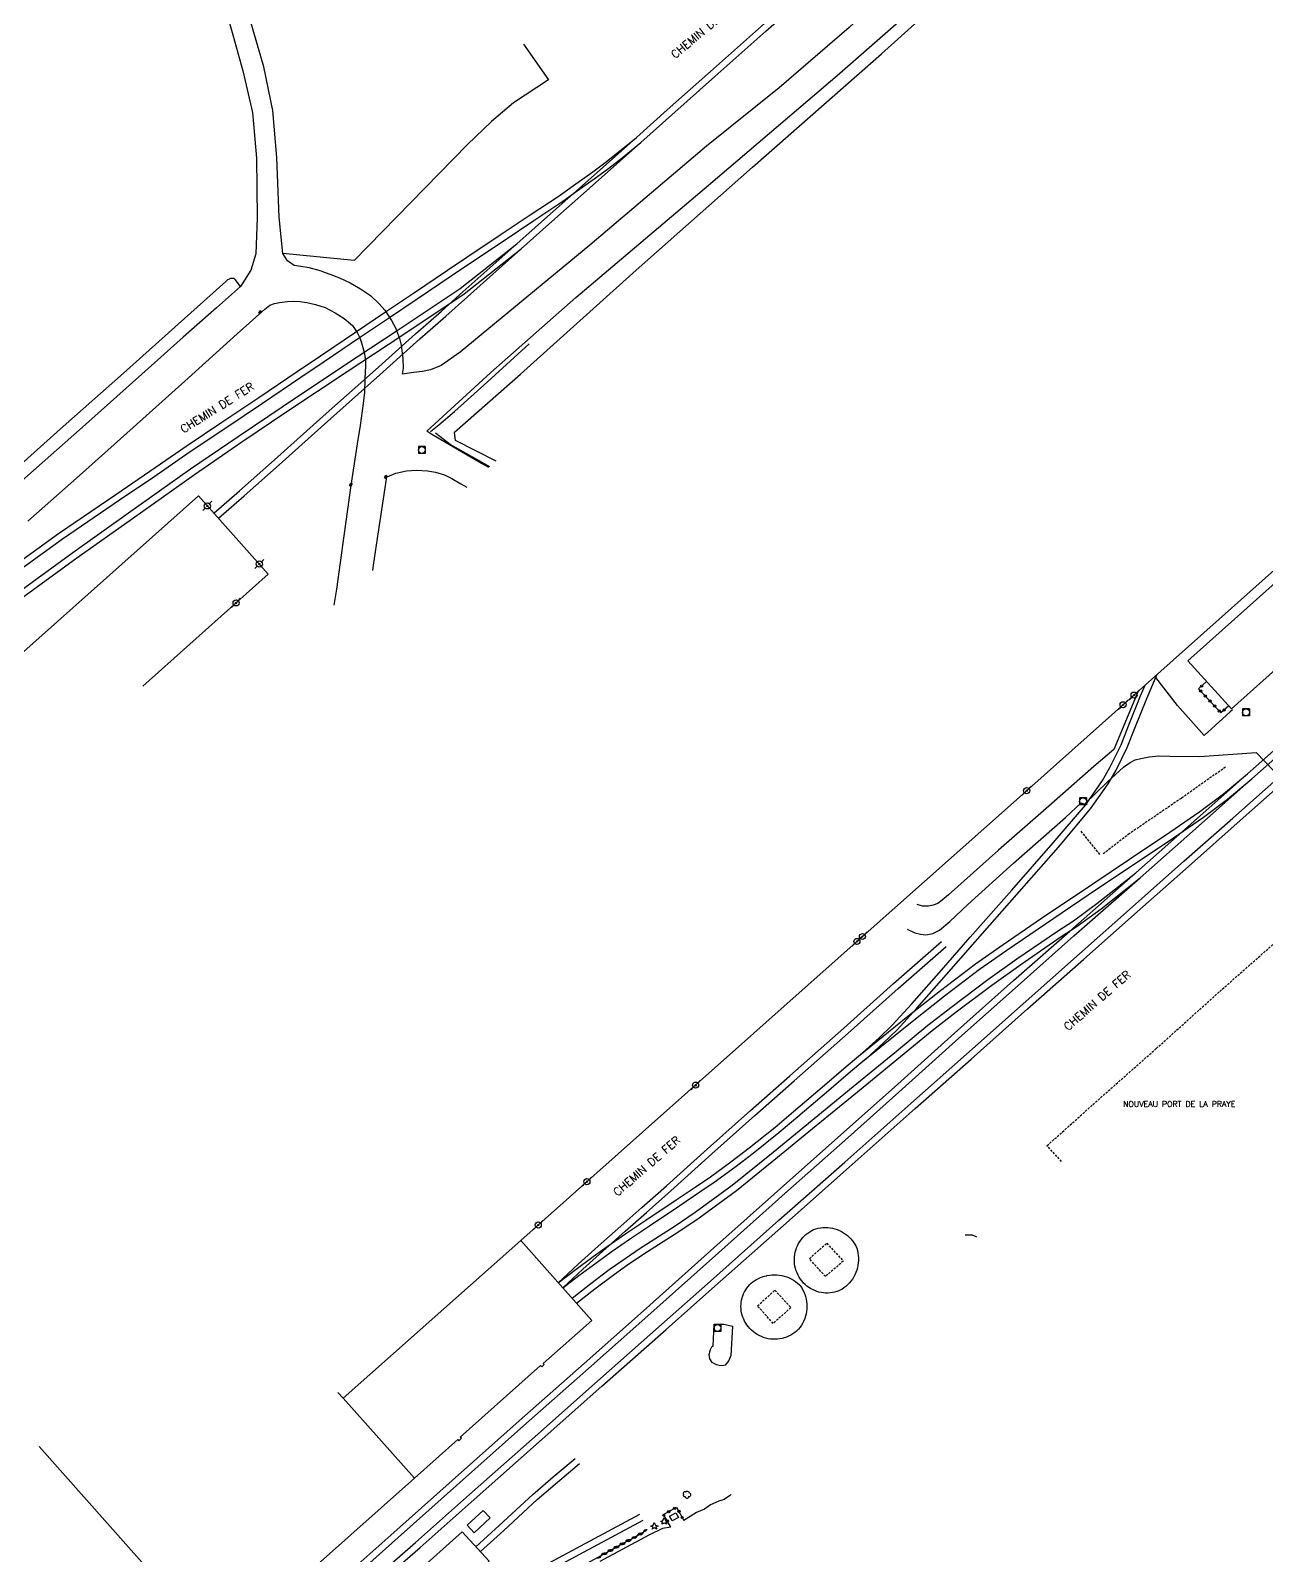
# Model space of a CAD drawing. Header units: millimetres. Extents: x 161000 to 162000, y 122000 to 123000.
# Drawn here: x 161294.2 to 161564.6, y 122333.6 to 122667.1 of the extents above; entities that cross this region are included whole.
import ezdxf
from ezdxf.enums import TextEntityAlignment as Align

# ---------------------------------------------------------------- set-up
doc = ezdxf.new("R2010")
doc.units = ezdxf.units.MM
doc.linetypes.add('DASHED', pattern=[0.75, 0.5, -0.25])
doc.layers.get('0').update_dxf_attribs({"linetype": 'CONTINUOUS'})
for name, color, linetype in [('W0006', 2, 'CONTINUOUS'), ('W0010', 4, 'CONTINUOUS'), ('W0017', 7, 'CONTINUOUS'), ('W0104', 1, 'CONTINUOUS'), ('W0112', 1, 'DASHED'), ('W0211', 2, 'CONTINUOUS'), ('W0300', 7, 'CONTINUOUS'), ('W0303', 7, 'CONTINUOUS'), ('W0310', 3, 'CONTINUOUS'), ('W0323', 7, 'CONTINUOUS'), ('W0333', 7, 'CONTINUOUS'), ('W0401', 7, 'CONTINUOUS'), ('W0420', 7, 'CONTINUOUS'), ('W0473', 7, 'CONTINUOUS'), ('W0511', 5, 'CONTINUOUS'), ('W0700', 7, 'CONTINUOUS'), ('W0984', 7, 'CONTINUOUS'), ('W0989', 7, 'CONTINUOUS')]:
    doc.layers.add(name, color=color, linetype=linetype)
doc.styles.get("Standard").update_dxf_attribs({"font": 'romans.shx', "width": 0.85})

# ---------------------------------------------------------------- blocks, each defined once
blk = doc.blocks.new('T303')
for p, q in [((-0.77, 0), (-0.28, 0.21)), ((-0.28, -0.21), (-0.77, 0)), ((-0.28, 0.21), (0, 0.83)), ((0, 0.83), (0.28, 0.21)), ((0.28, 0.21), (0.83, 0)), ((0.83, 0), (0.28, -0.21)), ((-0.49, -0.63), (-0.28, -0.21)), ((0, -0.35), (-0.49, -0.63)), ((0.56, -0.63), (0, -0.35)), ((0.28, -0.21), (0.56, -0.63))]:
    blk.add_line(p, q)
blk = doc.blocks.new('T401')
for p, q in [((-0.3, 0.3), (0, 0.3)), ((-0.3, -0.25), (-0.3, 0.3)), ((-0.3, 0.15), (0, 0.15)), ((-0.3, 0), (0, 0)), ((0, 0.3), (0, -0.25)), ((-0.3, -0.15), (0, -0.15)), ((-0.3, -0.25), (-0.3, -0.3)), ((-0.3, -0.3), (0, -0.3)), ((0, -0.3), (0, -0.25))]:
    blk.add_line(p, q)
blk = doc.blocks.new('T473')
for p, q in [((-0.166667, 0.166667), (0.166667, -0.166667)), ((-0.166667, -0.166667), (0.166667, 0.166667)), ((0.500001, 0.500001), (1.000002, 1.000002)), ((-1.000002, -1.000002), (-0.500001, -0.500001))]:
    blk.add_line(p, q)
blk.add_ellipse((0, 0), major_axis=(0.471405, 0.471405), ratio=1, start_param=5.4977871438, end_param=11.780972451)
blk = doc.blocks.new('T420')
for p, q in [((0.75, 0.75), (-0.75, 0.75)), ((-0.75, 0.75), (-0.75, -0.75)), ((0.75, 0.75), (0.75, -0.75)), ((0.75, -0.75), (-0.75, -0.75))]:
    blk.add_line(p, q)
blk.add_ellipse((0, 0), major_axis=(-0.53, 0.53), ratio=1, start_param=3.926991, end_param=10.210176)
blk = doc.blocks.new('T300')
for p, q in [((-0.8, 0.51), (-0.86, 0.34)), ((-0.86, 0.34), (-0.86, 0.17)), ((-0.86, 0.17), (-0.74, 0.06)), ((-0.69, 0.63), (-0.8, 0.51)), ((-0.8, -0.06), (-0.74, 0.06)), ((-0.74, 0.06), (-0.69, 0.11)), ((-0.57, 0.69), (-0.69, 0.63)), ((-0.46, 0.69), (-0.57, 0.69)), ((-0.29, 0.63), (-0.46, 0.69)), ((-0.29, 0.63), (-0.17, 0.74)), ((-0.23, 0.57), (-0.29, 0.63)), ((-0.17, 0.74), (-0.06, 0.8)), ((-0.06, 0.8), (0.06, 0.8)), ((0.06, 0.8), (0.23, 0.74)), ((0.23, 0.74), (0.34, 0.63)), ((0.34, 0.63), (0.4, 0.51)), ((0.46, 0.46), (0.34, 0.46)), ((0.4, 0.51), (0.4, 0.46)), ((0.57, 0.4), (0.46, 0.46)), ((0.57, 0.4), (0.69, 0.29)), ((0.69, 0.29), (0.74, 0.17)), ((0.74, 0.06), (0.69, -0.17)), ((0.74, 0.17), (0.74, 0.06)), ((-0.8, -0.17), (-0.8, -0.06)), ((-0.8, -0.23), (-0.8, -0.17)), ((-0.74, -0.34), (-0.8, -0.23)), ((-0.69, -0.4), (-0.74, -0.34)), ((-0.51, -0.46), (-0.69, -0.4)), ((-0.4, -0.46), (-0.51, -0.46)), ((-0.4, -0.46), (-0.34, -0.46)), ((-0.34, -0.46), (-0.34, -0.4)), ((-0.34, -0.51), (-0.34, -0.46)), ((-0.29, -0.63), (-0.34, -0.51)), ((-0.17, -0.74), (-0.29, -0.63)), ((-0.06, -0.8), (-0.17, -0.74)), ((0.06, -0.8), (-0.06, -0.8)), ((0.17, -0.74), (0.06, -0.8)), ((0.23, -0.69), (0.17, -0.74)), ((0.29, -0.46), (0.23, -0.46)), ((0.29, -0.63), (0.23, -0.69)), ((0.46, -0.4), (0.29, -0.46)), ((0.34, -0.51), (0.29, -0.63)), ((0.34, -0.51), (0.34, -0.46)), ((0.57, -0.34), (0.46, -0.4)), ((0.63, -0.29), (0.57, -0.34)), ((0.69, -0.17), (0.63, -0.29))]:
    blk.add_line(p, q)
blk = doc.blocks.new('t323o')
at = {"color": 0, "linetype": 'Continuous'}
for radius in [0.25, 0.15]:
    blk.add_circle((0, 0), radius, dxfattribs=at)
blk = doc.blocks.new('t310o')
at = {"color": 0, "linetype": 'Continuous'}
for centre, start, end in [((-0.5, 0.38), 216.8699, 323.1304), ((0.5, -0.37), 36.8699, 143.1303)]:
    blk.add_arc(centre, 0.625, start, end, dxfattribs=at)

msp = doc.modelspace()

# ---------------------------------------------------------------- linework, layer by layer
at = {"layer": 'W0006'}
msp.add_lwpolyline([(161557.17, 122518.56), (161556.66, 122518.12), (161550.95, 122512.92), (161545.15, 122519.51), (161540.42, 122525.57)], dxfattribs=at)
at = {"layer": 'W0010'}
for points in [[(161381.73, 122579.4), (161383.57, 122580.85), (161386.97, 122583.75), (161393.36, 122589.54), (161403.32, 122598.54)], [(161394.68, 122571.66), (161390.67, 122573.95), (161386.05, 122576.56), (161382.85, 122579.04)]]:
    msp.add_lwpolyline(points, dxfattribs=at)
at = {"layer": 'W0017'}
for points in [[(161337.12, 122671), (161338.47, 122666.07), (161340.69, 122658.2), (161342.77, 122649.12), (161343.66, 122639.11), (161343.79, 122626.1), (161343.5, 122618.2), (161342.44, 122614.68), (161340.18, 122611.1)], [(161357.85, 122614.44), (161355.17, 122615.18), (161353.39, 122615.49), (161351.88, 122615.65), (161350.44, 122616.71), (161349.46, 122618.27), (161348.63, 122626.22), (161348.09, 122639.32), (161347.22, 122649.55), (161345.26, 122659.13), (161342.92, 122667.11), (161341.86, 122671)], [(161476.81, 122671), (161476.8, 122670.99), (161473.33, 122667.7), (161457.96, 122654.54), (161442.09, 122641.75), (161416.61, 122620.14), (161388.21, 122596.76), (161384.07, 122593.83), (161381.73, 122592.88), (161380.01, 122592.52), (161378.06, 122592.27), (161375.55, 122591.92)], [(161380.95, 122579.46), (161394.95, 122592.28), (161413.53, 122608.69), (161442.52, 122633.26), (161470.66, 122657.23), (161486.41, 122671)], [(161357.85, 122614.44), (161359.71, 122613.78), (161361.79, 122613), (161364.14, 122611.86), (161366.39, 122610.59), (161368.61, 122609.08), (161370.51, 122607.32), (161371.73, 122605.88), (161373.2, 122603.62), (161374.08, 122602.05), (161374.96, 122599.69), (161375.29, 122598.24), (161375.66, 122595.29), (161375.71, 122593.21), (161375.55, 122591.92)], [(161340.18, 122611.1), (161334.92, 122606.44), (161327.59, 122600.02), (161318.61, 122591.91), (161305.58, 122580.32), (161293.01, 122569.2), (161280.02, 122557.67), (161266.03, 122545.19), (161253.03, 122533.66), (161240.85, 122522.76), (161229.65, 122512.83)], [(161293.68, 122559.79), (161304.94, 122569.79), (161316.66, 122580.22), (161328, 122590.38), (161339.44, 122600.71), (161345.48, 122606.14), (161346.58, 122607.01), (161347.6, 122607.33), (161348.67, 122607.56), (161350.47, 122607.82), (161351.86, 122607.87), (161353.18, 122607.81), (161354.65, 122607.55), (161356.56, 122607.17), (161358.69, 122606.46), (161360.85, 122605.31), (161362.84, 122604.06), (161364.65, 122602.55), (161365.26, 122601.69), (161365.76, 122600.87), (161366.24, 122599.84), (161366.65, 122598.76), (161366.93, 122597.76), (161367.18, 122596.74), (161367.39, 122595.86), (161367.53, 122594.88), (161367.52, 122593.67), (161367.42, 122592.39), (161367.33, 122590.9), (161367.29, 122588.01), (161366.99, 122585.47), (161366.31, 122580.71), (161365.69, 122576.67), (161364.32, 122567.61), (161362.75, 122556.58), (161361.15, 122544.94), (161360.59, 122541.43)], [(161394.48, 122571.48), (161392.38, 122572.67), (161382, 122578.7), (161380.95, 122579.46)], [(161372.23, 122569.49), (161374.16, 122570.25), (161376.5, 122570.79), (161378.64, 122570.93), (161381.05, 122570.79), (161382.81, 122570.5), (161384.76, 122569.94), (161386.42, 122569.11), (161388.38, 122567.95), (161389.66, 122567.2)], [(161369.13, 122549), (161369.29, 122550.17), (161370.33, 122557.41), (161371.83, 122567.1), (161372.2, 122569.49)], [(161536.53, 122522.58), (161531.23, 122509.88), (161526.86, 122506.14), (161516.95, 122497.47), (161506, 122487.86), (161495, 122478.05), (161493.65, 122476.91), (161492.72, 122476.19), (161491.69, 122475.81), (161490.67, 122475.62), (161489.38, 122475.61), (161488.15, 122475.96)], [(161485.96, 122470.57), (161487.64, 122469.77), (161488.94, 122469.46), (161490.08, 122469.37), (161491.58, 122469.62), (161493.09, 122470.34), (161495.3, 122472.26), (161499.27, 122475.96), (161509.25, 122485.02), (161520.62, 122495.02), (161524.02, 122498.22), (161524.77, 122497.88), (161529.83, 122502.81), (161533.3, 122505.99), (161534.74, 122507), (161535.86, 122507.57), (161537.1, 122507.91), (161538.95, 122508.24), (161541.04, 122508.46), (161543.48, 122508.4), (161549.99, 122508.3), (161562.37, 122509.22), (161577.33, 122493.62), (161585.72, 122485.33)], [(161498.69, 122403.71), (161499.44, 122403.76), (161500.18, 122403.74), (161500.89, 122403.46), (161501.14, 122403.29)]]:
    msp.add_lwpolyline(points, dxfattribs=at)
at = {"layer": 'W0104'}
for points in [[(161606.54, 122585.04), (161589.2, 122569.46), (161509.22, 122498.27), (161476.79, 122469.48), (161428.13, 122426.17), (161401.46, 122402.5)], [(161276.6, 122516.89), (161330.96, 122565.3), (161346.25, 122548.21), (161318.79, 122523.69)], [(161401.46, 122402.5), (161362.61, 122368.03)], [(161378.22, 122350.51), (161387.68, 122359.01), (161387.93, 122358.74), (161388.5, 122359.26), (161388.23, 122359.52), (161405.82, 122375.16), (161406.08, 122374.92), (161406.62, 122375.39), (161406.4, 122375.61), (161417.02, 122385.04), (161401.46, 122402.5)], [(161362.61, 122368.03), (161361.49, 122369.31)], [(161362.61, 122368.03), (161378.22, 122350.51)], [(161296.09, 122357.44), (161335.78, 122312.79), (161378.22, 122350.51)]]:
    msp.add_lwpolyline(points, dxfattribs=at)
for points in [[(161572.17, 122533.09), (161571.03, 122531.96), (161571.39, 122531.61), (161556.91, 122518.74), (161547.41, 122529.21), (161594.46, 122571.29), (161603.55, 122561.11)], [(161389.77, 122340.27), (161393.27, 122343.49), (161394.79, 122341.88), (161391.29, 122338.61), (161389.77, 122340.27)], [(161434.58, 122341.19), (161434, 122342.22), (161435.37, 122342.94), (161435.96, 122341.93)], [(161394.59, 122332.42), (161384.11, 122323.08), (161378.2, 122329.47), (161388.65, 122338.78)]]:
    msp.add_lwpolyline(points, close=True, dxfattribs=at)
at = {"layer": 'W0112'}
for points in [[(161555.63, 122506.01), (161545.93, 122499.17), (161534.62, 122491.46), (161528.72, 122486.92)], [(161528.14, 122486.92), (161523.98, 122492.08)], [(161519.77, 122419.79), (161516.58, 122423.22), (161527.74, 122433.22), (161540.48, 122444.48), (161554.37, 122456.96), (161571.84, 122472.39), (161572.15, 122472.05), (161578.28, 122477.55)]]:
    msp.add_lwpolyline(points, dxfattribs=at)
for points in [[(161468.1, 122394.65), (161464.6, 122398.53), (161468.39, 122401.92), (161472.03, 122398), (161468.1, 122394.65)], [(161453.26, 122388.21), (161457.05, 122391.63), (161460.55, 122387.83), (161456.69, 122384.37)]]:
    msp.add_lwpolyline(points, close=True, dxfattribs=at)
at = {"layer": 'W0211'}
for points in [[(161447.43, 122346.98), (161447.34, 122346.84), (161445.93, 122345.89), (161444.79, 122345.55), (161443, 122344.74), (161441.64, 122343.77), (161439.92, 122343.02), (161437.13, 122341.31)], [(161434.27, 122339.86), (161432.46, 122339.52), (161429.47, 122338.1), (161418.77, 122332.3)]]:
    msp.add_lwpolyline(points, dxfattribs=at)
at = {"layer": 'W0310'}
msp.add_lwpolyline([(161428.94, 122339.11), (161425.81, 122337.29), (161425.05, 122336.93), (161418.98, 122333.59), (161411.08, 122329.23), (161405.86, 122326.59)], dxfattribs=at)
at = {"layer": 'W0323'}
for points in [[(161556.32, 122519.39), (161554.64, 122517.85), (161549.75, 122523.12), (161551.5, 122524.7)], [(161434.27, 122339.86), (161432.68, 122342.62), (161435.57, 122344.18), (161437.13, 122341.31)]]:
    msp.add_lwpolyline(points, dxfattribs=at)
at = {"layer": 'W0333'}
for points in [[(161402.08, 122664.05), (161407.57, 122656.26), (161399.9, 122651.21), (161395.08, 122647.17), (161389.8, 122642.15), (161365.06, 122616.76), (161349.46, 122618.27)], [(161340.18, 122611.1), (161338.99, 122612.6), (161338.76, 122612.82), (161338.48, 122612.85), (161337.96, 122612.83), (161337.68, 122612.72), (161337.32, 122612.52), (161336.96, 122612.21), (161327.88, 122604.09), (161314.57, 122592.16), (161300.7, 122579.89), (161286.32, 122567.06)]]:
    msp.add_lwpolyline(points, dxfattribs=at)
at = {"layer": 'W0420'}
for points in [[(161462.95, 122393.66), (161462.64, 122394.07), (161462.36, 122394.49), (161462.12, 122394.94), (161461.9, 122395.41), (161461.72, 122395.88), (161461.57, 122396.38), (161461.45, 122396.87), (161461.38, 122397.38), (161461.33, 122397.89), (161461.32, 122398.4), (161461.35, 122398.91), (161461.41, 122399.42), (161461.51, 122399.92), (161461.65, 122400.42), (161461.81, 122400.9), (161462.01, 122401.37), (161462.25, 122401.83), (161462.51, 122402.27), (161462.8, 122402.68), (161463.13, 122403.08), (161463.48, 122403.46), (161463.85, 122403.81), (161464.25, 122404.13), (161464.67, 122404.42), (161465.11, 122404.68), (161465.53, 122404.9), (161466.03, 122405.06), (161466.54, 122405.19), (161467.06, 122405.28), (161467.58, 122405.34), (161468.11, 122405.35), (161468.63, 122405.34), (161469.15, 122405.28), (161469.67, 122405.19), (161470.18, 122405.06), (161470.68, 122404.9), (161471.17, 122404.7), (161471.64, 122404.47), (161472.1, 122404.21), (161472.53, 122403.91), (161472.95, 122403.59), (161473.34, 122403.24), (161473.7, 122402.86), (161474.04, 122402.46), (161474.35, 122402.03), (161474.63, 122401.59), (161474.76, 122401.35), (161474.95, 122400.84), (161475.1, 122400.31), (161475.21, 122399.78), (161475.29, 122399.24), (161475.33, 122398.7), (161475.33, 122398.16), (161475.3, 122397.62), (161475.22, 122397.08), (161475.11, 122396.55), (161474.96, 122396.02), (161474.78, 122395.51), (161474.56, 122395.02), (161474.3, 122394.54), (161474.02, 122394.08), (161473.7, 122393.64), (161473.35, 122393.22), (161472.97, 122392.83), (161472.57, 122392.46), (161472.14, 122392.13), (161471.69, 122391.82), (161471.5, 122391.71), (161471.05, 122391.51), (161470.59, 122391.35), (161470.11, 122391.21), (161469.63, 122391.12), (161469.14, 122391.05), (161468.65, 122391.02), (161468.15, 122391.02), (161467.66, 122391.06), (161467.17, 122391.13), (161466.69, 122391.24), (161466.22, 122391.38), (161465.76, 122391.55), (161465.31, 122391.76), (161464.88, 122391.99), (161464.46, 122392.26), (161464.07, 122392.55), (161463.69, 122392.87), (161463.34, 122393.21), (161463.01, 122393.58)], [(161455.33, 122394.82), (161455.87, 122394.92), (161456.42, 122394.98), (161456.96, 122395), (161457.51, 122394.98), (161458.05, 122394.92), (161458.59, 122394.83), (161459.12, 122394.7), (161459.64, 122394.53), (161460.15, 122394.33), (161460.64, 122394.09), (161461.12, 122393.82), (161461.57, 122393.51), (161462, 122393.18), (161462.41, 122392.81), (161462.58, 122392.65), (161462.88, 122392.2), (161463.15, 122391.73), (161463.38, 122391.24), (161463.59, 122390.74), (161463.75, 122390.23), (161463.88, 122389.71), (161463.98, 122389.17), (161464.03, 122388.64), (161464.05, 122388.1), (161464.03, 122387.56), (161463.97, 122387.02), (161463.88, 122386.49), (161463.75, 122385.96), (161463.58, 122385.45), (161463.38, 122384.95), (161463.14, 122384.47), (161462.87, 122384), (161462.57, 122383.55), (161462.23, 122383.13), (161462.16, 122383.04), (161461.79, 122382.7), (161461.39, 122382.37), (161460.97, 122382.08), (161460.53, 122381.82), (161460.07, 122381.59), (161459.6, 122381.39), (161459.11, 122381.22), (161458.62, 122381.09), (161458.12, 122380.99), (161457.61, 122380.93), (161457.1, 122380.9), (161456.58, 122380.91), (161456.07, 122380.96), (161455.57, 122381.04), (161455.07, 122381.16), (161454.58, 122381.31), (161454.1, 122381.49), (161453.64, 122381.71), (161453.19, 122381.96), (161452.76, 122382.24), (161452.35, 122382.55), (161451.96, 122382.89), (161451.6, 122383.25), (161451.27, 122383.64), (161451.24, 122383.67), (161450.95, 122384.04), (161450.68, 122384.44), (161450.44, 122384.85), (161450.23, 122385.28), (161450.05, 122385.72), (161449.9, 122386.18), (161449.79, 122386.64), (161449.7, 122387.11), (161449.65, 122387.58), (161449.63, 122388.06), (161449.65, 122388.54), (161449.7, 122389.01), (161449.78, 122389.48), (161449.89, 122389.95), (161450.04, 122390.4), (161450.22, 122390.85), (161450.43, 122391.27), (161450.67, 122391.69), (161450.93, 122392.09), (161451.23, 122392.46), (161451.54, 122392.82), (161451.89, 122393.15), (161452.25, 122393.46), (161452.64, 122393.74), (161453.04, 122393.99), (161453.46, 122394.22), (161453.9, 122394.41), (161454.35, 122394.58), (161454.81, 122394.71), (161455.27, 122394.81), (161455.33, 122394.82)], [(161443.77, 122384.25), (161445.87, 122384.23), (161447.78, 122383.79), (161447.39, 122377.35), (161447.01, 122376.28), (161446.49, 122375.59), (161446.15, 122375.25), (161445.49, 122375.07), (161444.87, 122375.17), (161444.32, 122375.31), (161443.33, 122375.83), (161442.81, 122376.64), (161442.68, 122377.57), (161442.96, 122378.7), (161443.34, 122379.43), (161443.59, 122379.43)]]:
    msp.add_lwpolyline(points, close=True, dxfattribs=at)
at = {"layer": 'W0511'}
msp.add_lwpolyline([(161396.09, 122572.91), (161387.19, 122577.43), (161386.99, 122579.26), (161401.38, 122591.94), (161426.72, 122614.62), (161452.15, 122637.17), (161480.35, 122661.95), (161490.46, 122671)], dxfattribs=at)
at = {"layer": 'W0700'}
for points in [[(161334.33, 122561.53), (161339.97, 122566.4), (161347.61, 122573.22), (161358.92, 122583.34), (161369.69, 122592.87), (161378.41, 122600.73), (161384.1, 122605.72), (161388.81, 122609.94), (161400.6, 122620.4), (161408.63, 122627.56), (161414.88, 122633.12), (161426.77, 122643.68), (161433.52, 122649.69), (161442.94, 122658.09), (161454.12, 122668), (161457.5, 122671)], [(161335.32, 122560.43), (161340.94, 122565.29), (161348.59, 122572.12), (161359.89, 122582.24), (161370.67, 122591.77), (161379.39, 122599.62), (161385.08, 122604.62), (161389.79, 122608.84), (161401.58, 122619.3), (161409.61, 122626.46), (161415.85, 122632.02), (161427.75, 122642.58), (161434.5, 122648.59), (161443.92, 122656.99), (161455.1, 122666.9), (161459.71, 122671)], [(161288.47, 122548.47), (161300.35, 122557.08), (161312.88, 122565.62), (161320.36, 122570.7), (161328.3, 122576.2), (161336.11, 122581.43), (161344.14, 122586.82), (161352.53, 122592.47), (161357.65, 122595.89), (161365.33, 122601.11), (161371.9, 122605.55), (161378.02, 122609.62), (161385.43, 122614.62), (161389.69, 122617.46), (161397, 122622.37), (161403.52, 122626.72), (161409.85, 122630.94), (161412.98, 122633.2), (161417.2, 122636.16), (161419.85, 122638.1), (161422.72, 122640.37), (161426.77, 122643.68)], [(161289.35, 122547.29), (161301.2, 122555.88), (161313.7, 122564.41), (161321.19, 122569.49), (161329.13, 122574.98), (161336.93, 122580.21), (161344.96, 122585.6), (161353.35, 122591.25), (161358.48, 122594.66), (161366.16, 122599.9), (161372.72, 122604.32), (161378.84, 122608.4), (161386.25, 122613.39), (161390.51, 122616.24), (161397.82, 122621.15), (161404.34, 122625.5), (161410.69, 122629.73), (161413.83, 122632), (161418.05, 122634.96), (161420.74, 122636.93), (161423.64, 122639.22), (161427.75, 122642.58)], [(161220.89, 122485.09), (161227, 122490.44), (161235.84, 122498.21), (161245.96, 122507.08), (161258.76, 122518.24), (161273.02, 122530.16), (161283.56, 122538.36), (161292.17, 122544.71), (161303.48, 122552.93), (161315.67, 122561.59), (161329.23, 122571.2), (161339.62, 122578.32), (161349.49, 122584.94), (161362.7, 122593.76), (161374.63, 122601.62), (161388.21, 122610.67), (161400.6, 122620.4)], [(161221.86, 122483.98), (161227.97, 122489.33), (161236.81, 122497.11), (161246.93, 122505.97), (161259.71, 122517.12), (161273.94, 122529.01), (161284.45, 122537.18), (161293.04, 122543.53), (161304.34, 122551.74), (161316.52, 122560.38), (161330.07, 122569.99), (161340.45, 122577.1), (161350.31, 122583.72), (161363.51, 122592.53), (161375.45, 122600.39), (161389.08, 122609.48), (161401.58, 122619.3)], [(161409.68, 122393.28), (161413.29, 122396.02), (161417.28, 122398.99), (161420.38, 122401.21), (161424.68, 122404.19), (161428.82, 122406.96), (161435.46, 122411.41), (161439.83, 122414.34), (161442.95, 122416.46), (161447.4, 122419.71), (161451.43, 122422.74), (161457.01, 122427.22), (161461.15, 122430.71), (161467.89, 122436.5), (161472.65, 122440.57), (161475.37, 122442.82), (161476.21, 122443.52), (161479.84, 122446.78), (161482.72, 122449.56), (161487.05, 122454.28), (161493.47, 122461.62), (161499.8, 122468.81), (161508.91, 122479.09), (161517.92, 122489.48), (161524.98, 122497.71), (161528.7, 122503.11), (161530.33, 122505.92), (161532.79, 122510.91), (161534.44, 122515.04), (161537.07, 122521.58), (161538.06, 122523.94)], [(161410.66, 122392.17), (161414.17, 122394.85), (161418.15, 122397.8), (161421.23, 122400.01), (161425.51, 122402.97), (161429.64, 122405.74), (161436.28, 122410.19), (161440.65, 122413.12), (161443.79, 122415.25), (161448.28, 122418.53), (161452.33, 122421.58), (161457.94, 122426.09), (161462.1, 122429.59), (161468.85, 122435.38), (161473.6, 122439.45), (161476.32, 122441.7), (161477.17, 122442.4), (161480.84, 122445.7), (161483.77, 122448.54), (161488.14, 122453.3), (161494.58, 122460.65), (161500.9, 122467.84), (161510.01, 122478.12), (161519.09, 122488.51), (161526.12, 122496.91), (161529.95, 122502.33), (161531.62, 122505.22), (161534.13, 122510.31), (161535.8, 122514.49), (161538.43, 122521.02), (161540.7, 122526.29)], [(161361.27, 122327.58), (161373.67, 122338.64), (161386.43, 122350.01), (161401.12, 122363.07), (161415.32, 122375.64), (161428.29, 122387.16), (161443.73, 122400.92), (161458.26, 122413.87), (161472.11, 122426.16), (161483.22, 122436.02), (161496.35, 122447.81), (161509.28, 122459.37), (161521.57, 122470.15), (161535.99, 122482.92), (161546.2, 122491.93), (161560.46, 122504.57), (161574.33, 122516.88)], [(161362.24, 122326.47), (161374.65, 122337.54), (161387.41, 122348.91), (161402.1, 122361.96), (161416.3, 122374.54), (161429.27, 122386.06), (161444.71, 122399.82), (161459.23, 122412.77), (161473.09, 122425.06), (161484.2, 122434.92), (161497.33, 122446.71), (161510.27, 122458.25), (161522.48, 122469.12), (161536.96, 122481.82), (161547.17, 122490.82), (161561.4, 122503.44), (161575.31, 122515.78)], [(161311.19, 122280.41), (161315.71, 122284.1), (161322.8, 122289.96), (161332.12, 122297.56), (161341.52, 122305.3), (161353.15, 122314.84), (161366.99, 122326.5), (161378.47, 122336.48), (161390.29, 122346.97), (161405.2, 122360.16), (161418.22, 122371.74), (161432.29, 122384.17), (161442.95, 122393.6), (161457.94, 122406.92), (161472.33, 122419.64), (161486.77, 122432.45), (161499, 122443.25), (161511.37, 122454.22), (161523.66, 122465.15), (161535.29, 122475.43), (161546.53, 122485.41), (161557.2, 122494.82), (161567.48, 122503.94)], [(161475.37, 122442.82), (161486.15, 122451.55), (161493.29, 122457.15), (161500.97, 122462.99), (161506.96, 122467.21), (161515.41, 122472.99), (161526.61, 122480.51), (161534.61, 122485.86), (161543.42, 122491.77), (161549.98, 122496.28), (161555.17, 122500.18), (161560.46, 122504.57)], [(161476.32, 122441.7), (161487.07, 122450.4), (161494.19, 122455.99), (161501.84, 122461.8), (161507.8, 122466.01), (161516.24, 122471.77), (161527.43, 122479.29), (161535.43, 122484.64), (161544.25, 122490.56), (161550.84, 122495.08), (161556.09, 122499.03), (161561.4, 122503.44)], [(161367.95, 122325.38), (161379.44, 122335.38), (161391.26, 122345.87), (161406.18, 122359.06), (161419.2, 122370.63), (161433.27, 122383.07), (161443.92, 122392.5), (161458.91, 122405.82), (161473.3, 122418.54), (161487.75, 122431.35), (161499.97, 122442.15), (161512.35, 122453.12), (161524.64, 122464.04), (161536.27, 122474.33), (161547.5, 122484.3), (161558.18, 122493.72), (161568.45, 122502.84)], [(161412.71, 122389.88), (161416.79, 122393.11), (161420.79, 122396.13), (161423.56, 122398.09), (161427.6, 122400.82), (161435.02, 122405.54), (161439.65, 122408.67), (161447.73, 122414.59), (161456.7, 122421.82), (161464.39, 122428.14), (161474.17, 122436.16), (161483.64, 122443.91), (161490.51, 122449.55), (161495.81, 122453.64), (161503.66, 122459.54), (161509.98, 122464.06), (161518.89, 122470.17), (161522.36, 122472.43), (161527.51, 122476.18), (161535.99, 122482.92)], [(161413.69, 122388.77), (161417.69, 122391.95), (161421.66, 122394.94), (161424.39, 122396.87), (161428.41, 122399.58), (161435.83, 122404.31), (161440.49, 122407.46), (161448.63, 122413.42), (161457.66, 122420.72), (161465.32, 122427), (161475.11, 122435.03), (161484.57, 122442.77), (161491.43, 122448.4), (161496.7, 122452.47), (161504.53, 122458.35), (161510.83, 122462.85), (161519.71, 122468.94), (161523.2, 122471.22), (161528.4, 122475), (161536.96, 122481.82)], [(161409.68, 122393.28), (161414.03, 122397.36), (161418.43, 122401.3), (161423.36, 122405.64), (161427.97, 122409.75), (161433.32, 122414.48), (161442.31, 122422.53), (161451.73, 122430.9), (161460.33, 122438.48), (161472.12, 122448.94), (161483.04, 122458.7), (161493.52, 122467.91)], [(161410.66, 122392.17), (161415.03, 122396.27), (161419.41, 122400.2), (161424.33, 122404.54), (161428.95, 122408.65), (161434.3, 122413.38), (161443.29, 122421.43), (161452.7, 122429.8), (161461.31, 122437.38), (161473.1, 122447.84), (161484.02, 122457.6), (161494.49, 122466.8)], [(161391.67, 122335.55), (161396.78, 122340.17), (161404.1, 122346.97), (161408.58, 122350.8), (161413.37, 122354.87)], [(161392.67, 122334.48), (161397.77, 122339.09), (161405.08, 122345.87), (161409.54, 122349.68), (161414.33, 122353.74)], [(161349.58, 122302.23), (161355.49, 122305.24), (161360.55, 122307.81), (161370.7, 122312.98), (161392.91, 122324.07), (161427.52, 122342.66)], [(161350.28, 122300.94), (161356.15, 122303.93), (161361.21, 122306.5), (161371.37, 122311.67), (161393.59, 122322.77), (161428.21, 122341.36)]]:
    msp.add_lwpolyline(points, dxfattribs=at)

# ---------------------------------------------------------------- block references
at = {"layer": 'W0300'}
msp.add_blockref('T300', (161437.88, 122346.9), dxfattribs=at)
at = {"layer": 'W0303'}
for p in [(161430.68, 122340.05), (161432.85, 122341.09)]:
    msp.add_blockref('T303', p, dxfattribs=at)
at = {"layer": 'W0310'}
for p, rotation in [((161423.03, 122335.82), 208.8216630572286), ((161424.35, 122336.55), 208.8216630572286), ((161425.68, 122337.23), 205.3558211553234), ((161426.98, 122337.98), 210.1400590151137), ((161428.28, 122338.73), 210.1400590151137), ((161419.09, 122333.65), 208.8216630572286), ((161420.41, 122334.38), 208.8216630572286), ((161421.72, 122335.1), 208.8216630572286)]:
    msp.add_blockref('t310o', p, dxfattribs=dict(at, rotation=rotation))
at = {"layer": 'W0323'}
for p, rotation in [((161550.39, 122523.7), 41.91848002182003), ((161550.19, 122522.65), 132.7909058163816), ((161551.21, 122521.55), 132.7909058163816), ((161552.23, 122520.45), 132.7909058163816), ((161553.25, 122519.35), 132.7909058163816), ((161554.26, 122518.25), 132.7909058163816), ((161555.34, 122518.49), 222.4272378180677), ((161433.84, 122343.24), 28.42500549076565), ((161435.16, 122343.96), 28.42500549076565), ((161436.06, 122343.27), 298.6370658771258), ((161432.77, 122342.46), 119.9480569680526), ((161433.52, 122341.16), 119.9480569680526), ((161436.78, 122341.95), 298.6370658771258)]:
    msp.add_blockref('t323o', p, dxfattribs=dict(at, rotation=rotation))
at = {"layer": 'W0401'}
for p, rotation in [((161344.57, 122605.42), 331.0611612602892), ((161364.41, 122567.67), 331.0313099185217), ((161372.04, 122569.42), 331.0313099185217)]:
    msp.add_blockref('T401', p, dxfattribs=dict(at, rotation=rotation))
at = {"layer": 'W0420'}
for p in [(161379.83, 122575.35), (161560.13, 122518), (161524.44, 122498.51), (161444.5, 122383.39)]:
    msp.add_blockref('T420', p, dxfattribs=at)
at = {"layer": 'W0473'}
for p in [(161332.91, 122563.12), (161344.28, 122550.41), (161339.19, 122541.91), (161533.23, 122519.64), (161535.64, 122521.75), (161512.13, 122500.86), (161476.22, 122468.97), (161474.99, 122467.88), (161439.71, 122436.47), (161415.94, 122415.36), (161405.29, 122405.9)]:
    msp.add_blockref('T473', p, dxfattribs=at)

# ---------------------------------------------------------------- texts
at = {"layer": 'W0984'}
msp.add_text('NOUVEAU PORT DE LA PRAYE', height=1.25, dxfattribs=at).set_placement((161545.51, 122432.34), align=Align.MIDDLE_CENTER)
at = {"layer": 'W0989'}
for rotation, p in [(39.9068, (161441.76, 122667.4)), (32.2351, (161335.05, 122584.59)), (41.1458, (161527.56, 122454.98)), (41.1458, (161429.01, 122418.8))]:
    msp.add_text('CHEMIN DE FER', height=1.75, rotation=rotation, dxfattribs=at).set_placement(p, align=Align.MIDDLE_CENTER)

doc.saveas('drawing.dxf')
